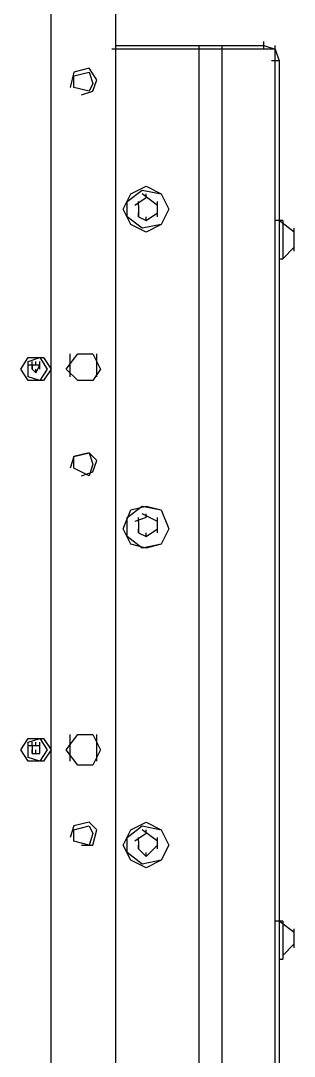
# Model space of a CAD drawing. Header units: inches. Extents: x 144 to 9879, y -166 to 6992.
# Drawn here: x 3974.4 to 4060.6, y 6005.2 to 6331 of the extents above; entities that cross this region are included whole.
import ezdxf

# ---------------------------------------------------------------- set-up
doc = ezdxf.new("R2010")
doc.units = ezdxf.units.IN
doc.header["$MEASUREMENT"] = 0

msp = doc.modelspace()

# ---------------------------------------------------------------- linework, layer by layer
at = {"color": 7}
for points in [[(3983.95, 5921.98), (3983.95, 6762.81)], [(4004.31, 5941.15), (4004.31, 6742.45)], [(4051.03, 6322.04), (4051.03, 6324.43)], [(4028.27, 6322.04), (4003.11, 6322.04)], [(4004.31, 6323.23), (4051.03, 6323.23)], [(4030.66, 6322.04), (4027.07, 6322.04)], [(4031.86, 6322.04), (4029.47, 6322.04)], [(4030.66, 5721.96), (4030.66, 6323.23)], [(4036.65, 6322.04), (4030.66, 6322.04)], [(4037.85, 6322.04), (4035.45, 6322.04)], [(4040.25, 6322.04), (4036.65, 6322.04)], [(4037.85, 5721.96), (4037.85, 6323.23)], [(4049.83, 6322.04), (4039.05, 6322.04)], [(4054.62, 6322.04), (4048.63, 6322.04)], [(4051.03, 6323.23), (4054.62, 6322.04), (4055.82, 6318.44)], [(4054.62, 5721.96), (4054.62, 6323.23)], [(4055.82, 6318.44), (4053.42, 6318.44)], [(4055.82, 6318.44), (4055.82, 5995.05)], [(3993.53, 6307.66), (3997.13, 6308.86), (3998.32, 6312.45), (3995.93, 6316.05), (3991.14, 6314.85), (3989.94, 6310.06)], [(3997.13, 6311.26), (3995.93, 6308.86), (3991.14, 6310.06), (3991.14, 6313.65), (3995.93, 6314.85), (3997.13, 6311.26)], [(4021.08, 6271.73), (4018.69, 6266.94), (4013.89, 6264.54), (4009.1, 6266.94), (4006.71, 6271.73), (4009.1, 6276.52), (4013.89, 6278.92), (4018.69, 6276.52), (4021.08, 6271.73)], [(4021.08, 6271.73), (4018.69, 6266.94), (4012.7, 6265.74), (4007.91, 6269.34), (4007.91, 6274.13), (4012.7, 6277.72), (4018.69, 6276.52), (4021.08, 6271.73)], [(4013.89, 6275.32), (4010.3, 6272.93)], [(4013.89, 6275.32), (4010.3, 6272.93)], [(4017.49, 6272.93), (4012.7, 6276.52)], [(4017.49, 6272.93), (4012.7, 6276.52)], [(4013.89, 6275.32), (4013.89, 6276.52)], [(4011.5, 6272.93), (4011.5, 6274.13)], [(4011.5, 6272.93), (4011.5, 6269.34)], [(4011.5, 6272.93), (4011.5, 6269.34)], [(4017.49, 6272.93), (4017.49, 6274.13)], [(4017.49, 6269.34), (4017.49, 6274.13)], [(4017.49, 6269.34), (4017.49, 6274.13)], [(4011.5, 6269.34), (4011.5, 6270.53)], [(4011.5, 6269.34), (4013.89, 6268.14)], [(4011.5, 6269.34), (4013.89, 6268.14)], [(4013.89, 6268.14), (4017.49, 6270.53)], [(4013.89, 6268.14), (4017.49, 6270.53)], [(4013.89, 6268.14), (4013.89, 6269.34)], [(4017.49, 6269.34), (4017.49, 6270.53)], [(4057.01, 6268.14), (4054.62, 6268.14)], [(4060.61, 6264.54), (4055.82, 6268.14)], [(4057.01, 6268.14), (4057.01, 6256.16)], [(4060.61, 6258.56), (4060.61, 6265.74)], [(4057.01, 6256.16), (4060.61, 6259.75)], [(4055.82, 6256.16), (4057.01, 6256.16)], [(3999.52, 6221.42), (3997.13, 6217.83), (3992.34, 6217.83), (3988.74, 6221.42), (3992.34, 6226.22), (3997.13, 6226.22), (3999.52, 6221.42)], [(3989.94, 6219.03), (3989.94, 6226.22)], [(3998.32, 6219.03), (3998.32, 6226.22)], [(3983.95, 6221.42), (3981.56, 6217.83), (3976.76, 6217.83), (3974.37, 6221.42), (3976.76, 6225.02), (3981.56, 6225.02), (3983.95, 6221.42)], [(3982.75, 6221.42), (3980.36, 6217.83), (3976.76, 6219.03), (3976.76, 6223.82), (3980.36, 6225.02), (3982.75, 6221.42)], [(3979.16, 6222.62), (3976.76, 6222.62)], [(3979.16, 6222.62), (3976.76, 6222.62)], [(3977.96, 6222.62), (3977.96, 6223.82)], [(3977.96, 6221.42), (3977.96, 6222.62)], [(3977.96, 6222.62), (3977.96, 6221.42)], [(3980.36, 6222.62), (3977.96, 6222.62)], [(3977.96, 6222.62), (3977.96, 6221.42)], [(3980.36, 6222.62), (3977.96, 6222.62)], [(3979.16, 6222.62), (3979.16, 6223.82)], [(3979.16, 6220.23), (3980.36, 6222.62)], [(3979.16, 6220.23), (3980.36, 6222.62)], [(3980.36, 6222.62), (3980.36, 6223.82)], [(3980.36, 6221.42), (3980.36, 6223.82)], [(3980.36, 6221.42), (3980.36, 6223.82)], [(3980.36, 6221.42), (3980.36, 6222.62)], [(3977.96, 6221.42), (3979.16, 6220.23)], [(3977.96, 6221.42), (3979.16, 6220.23)], [(3979.16, 6220.23), (3979.16, 6221.42)], [(3993.53, 6187.89), (3997.13, 6189.08), (3998.32, 6192.68), (3995.93, 6195.07), (3991.14, 6193.88), (3989.94, 6190.28)], [(3997.13, 6191.48), (3995.93, 6187.89), (3991.14, 6190.28), (3991.14, 6193.88), (3995.93, 6195.07), (3997.13, 6191.48)], [(4021.08, 6171.12), (4018.69, 6166.33), (4013.89, 6165.13), (4009.1, 6166.33), (4006.71, 6171.12), (4009.1, 6177.11), (4013.89, 6178.31), (4018.69, 6177.11), (4021.08, 6171.12)], [(4021.08, 6171.12), (4018.69, 6166.33), (4012.7, 6165.13), (4007.91, 6168.72), (4007.91, 6174.71), (4012.7, 6178.31), (4018.69, 6177.11), (4021.08, 6171.12)], [(4013.89, 6174.71), (4010.3, 6173.51)], [(4013.89, 6174.71), (4010.3, 6173.51)], [(4011.5, 6173.51), (4011.5, 6174.71)], [(4017.49, 6173.51), (4012.7, 6175.91)], [(4017.49, 6173.51), (4012.7, 6175.91)], [(4013.89, 6174.71), (4013.89, 6175.91)], [(4017.49, 6173.51), (4017.49, 6174.71)], [(4017.49, 6169.92), (4017.49, 6174.71)], [(4017.49, 6169.92), (4017.49, 6174.71)], [(4011.5, 6173.51), (4011.5, 6169.92)], [(4011.5, 6173.51), (4011.5, 6169.92)], [(4011.5, 6169.92), (4011.5, 6171.12)], [(4013.89, 6168.72), (4017.49, 6171.12)], [(4013.89, 6168.72), (4017.49, 6171.12)], [(4017.49, 6169.92), (4017.49, 6171.12)], [(4011.5, 6169.92), (4013.89, 6168.72)], [(4011.5, 6169.92), (4013.89, 6168.72)], [(4013.89, 6168.72), (4013.89, 6169.92)], [(3983.95, 6101.65), (3981.56, 6098.05), (3976.76, 6098.05), (3974.37, 6101.65), (3976.76, 6105.24), (3981.56, 6105.24), (3983.95, 6101.65)], [(3982.75, 6101.65), (3980.36, 6098.05), (3976.76, 6099.25), (3976.76, 6104.04), (3980.36, 6105.24), (3982.75, 6101.65)], [(3999.52, 6101.65), (3997.13, 6096.86), (3992.34, 6096.86), (3988.74, 6101.65), (3992.34, 6106.44), (3997.13, 6106.44), (3999.52, 6101.65)], [(3989.94, 6098.05), (3989.94, 6106.44)], [(3998.32, 6098.05), (3998.32, 6106.44)], [(3979.16, 6102.85), (3976.76, 6102.85)], [(3979.16, 6102.85), (3976.76, 6102.85)], [(3977.96, 6102.85), (3977.96, 6104.04)], [(3977.96, 6102.85), (3977.96, 6100.45)], [(3980.36, 6102.85), (3977.96, 6102.85)], [(3977.96, 6102.85), (3977.96, 6100.45)], [(3980.36, 6102.85), (3977.96, 6102.85)], [(3979.16, 6102.85), (3979.16, 6104.04)], [(3980.36, 6102.85), (3980.36, 6104.04)], [(3980.36, 6100.45), (3980.36, 6104.04)], [(3980.36, 6100.45), (3980.36, 6104.04)], [(3977.96, 6100.45), (3977.96, 6101.65)], [(3977.96, 6100.45), (3979.16, 6100.45)], [(3977.96, 6100.45), (3979.16, 6100.45)], [(3979.16, 6100.45), (3979.16, 6101.65)], [(3979.16, 6100.45), (3980.36, 6100.45)], [(3979.16, 6100.45), (3980.36, 6100.45)], [(3980.36, 6100.45), (3980.36, 6101.65)], [(3993.53, 6071.7), (3997.13, 6071.7), (3998.32, 6076.5), (3995.93, 6078.89), (3991.14, 6077.69), (3989.94, 6074.1)], [(3997.13, 6075.3), (3995.93, 6071.7), (3991.14, 6072.9), (3991.14, 6076.5), (3995.93, 6077.69), (3997.13, 6075.3)], [(4021.08, 6071.7), (4018.69, 6066.91), (4013.89, 6064.52), (4009.1, 6066.91), (4006.71, 6071.7), (4009.1, 6076.5), (4013.89, 6078.89), (4018.69, 6076.5), (4021.08, 6071.7)], [(4021.08, 6071.7), (4018.69, 6066.91), (4012.7, 6065.72), (4007.91, 6069.31), (4007.91, 6074.1), (4012.7, 6077.69), (4018.69, 6076.5), (4021.08, 6071.7)], [(4017.49, 6072.9), (4012.7, 6076.5)], [(4017.49, 6072.9), (4012.7, 6076.5)], [(4013.89, 6075.3), (4013.89, 6076.5)], [(4013.89, 6075.3), (4010.3, 6072.9)], [(4013.89, 6075.3), (4010.3, 6072.9)], [(4011.5, 6072.9), (4011.5, 6074.1)], [(4011.5, 6072.9), (4011.5, 6070.51)], [(4011.5, 6072.9), (4011.5, 6070.51)], [(4017.49, 6072.9), (4017.49, 6074.1)], [(4017.49, 6070.51), (4017.49, 6074.1)], [(4017.49, 6070.51), (4017.49, 6074.1)], [(4011.5, 6070.51), (4011.5, 6071.7)], [(4011.5, 6070.51), (4013.89, 6068.11)], [(4011.5, 6070.51), (4013.89, 6068.11)], [(4013.89, 6068.11), (4017.49, 6071.7)], [(4013.89, 6068.11), (4017.49, 6071.7)], [(4017.49, 6070.51), (4017.49, 6071.7)], [(4013.89, 6068.11), (4013.89, 6069.31)], [(4057.01, 6047.75), (4054.62, 6047.75)], [(4060.61, 6044.16), (4055.82, 6047.75)], [(4057.01, 6047.75), (4057.01, 6035.77)], [(4060.61, 6039.36), (4060.61, 6045.35)], [(4057.01, 6036.97), (4060.61, 6040.56)], [(4055.82, 6035.77), (4057.01, 6035.77)]]:
    msp.add_lwpolyline(points, dxfattribs=at)

doc.saveas('drawing.dxf')
